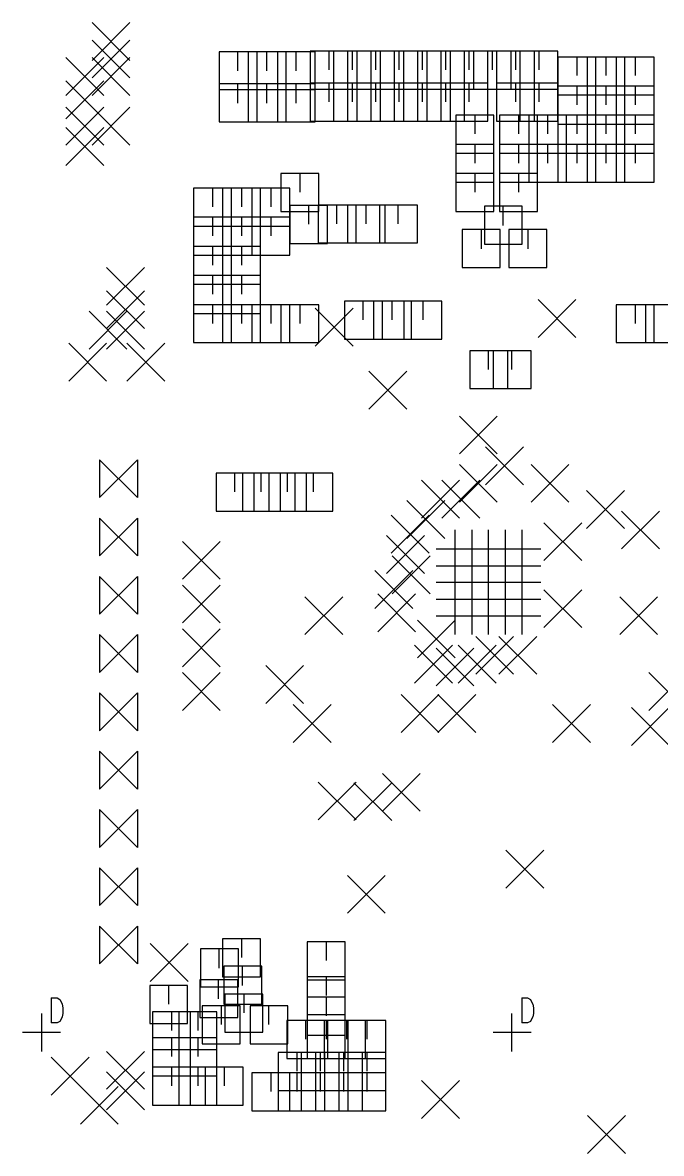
# Model space of a CAD drawing. Extents: x 11.9 to 28.1, y 10.8 to 21.2.
# Drawn here: x 16.866 to 17.961, y 17.508 to 19.448 of the extents above; entities that cross this region are included whole.
import ezdxf

# ---------------------------------------------------------------- set-up
doc = ezdxf.new("R2010")
doc.units = 0
doc.header["$MEASUREMENT"] = 0
doc.layers.add('LAYNR1', color=2, linetype='Continuous')

msp = doc.modelspace()

# ---------------------------------------------------------------- linework, layer by layer
at = {"layer": 'LAYNR1', "color": 7}
for points in [[(16.985, 19.383), (17.05, 19.448)], [(16.985, 19.448), (17.05, 19.383)], [(16.985, 19.353), (17.05, 19.418)], [(16.985, 19.418), (17.05, 19.353)], [(16.94, 19.323), (17.005, 19.388)], [(16.94, 19.388), (17.005, 19.323)], [(16.985, 19.323), (17.05, 19.388)], [(16.985, 19.388), (17.05, 19.323)], [(17.268, 19.398), (17.203, 19.398)], [(17.203, 19.398), (17.203, 19.333)], [(17.235, 19.365), (17.235, 19.398)], [(17.318, 19.398), (17.253, 19.398)], [(17.253, 19.398), (17.253, 19.333)], [(17.268, 19.333), (17.268, 19.398)], [(17.285, 19.365), (17.285, 19.398)], [(17.368, 19.398), (17.303, 19.398)], [(17.303, 19.398), (17.303, 19.333)], [(17.318, 19.333), (17.318, 19.398)], [(17.335, 19.365), (17.335, 19.398)], [(17.424, 19.399), (17.359, 19.399)], [(17.359, 19.399), (17.359, 19.334)], [(17.368, 19.333), (17.368, 19.398)], [(17.392, 19.367), (17.392, 19.399)], [(17.464, 19.399), (17.399, 19.399)], [(17.399, 19.399), (17.399, 19.334)], [(17.424, 19.334), (17.424, 19.399)], [(17.432, 19.367), (17.432, 19.399)], [(17.504, 19.399), (17.439, 19.399)], [(17.439, 19.399), (17.439, 19.334)], [(17.464, 19.334), (17.464, 19.399)], [(17.472, 19.367), (17.472, 19.399)], [(17.544, 19.399), (17.479, 19.399)], [(17.479, 19.399), (17.479, 19.334)], [(17.504, 19.334), (17.504, 19.399)], [(17.512, 19.367), (17.512, 19.399)], [(17.584, 19.399), (17.519, 19.399)], [(17.519, 19.399), (17.519, 19.334)], [(17.544, 19.334), (17.544, 19.399)], [(17.552, 19.367), (17.552, 19.399)], [(17.624, 19.399), (17.559, 19.399)], [(17.559, 19.399), (17.559, 19.334)], [(17.584, 19.334), (17.584, 19.399)], [(17.592, 19.367), (17.592, 19.399)], [(17.664, 19.399), (17.599, 19.399)], [(17.599, 19.399), (17.599, 19.334)], [(17.624, 19.334), (17.624, 19.399)], [(17.632, 19.367), (17.632, 19.399)], [(17.704, 19.399), (17.639, 19.399)], [(17.639, 19.399), (17.639, 19.334)], [(17.664, 19.334), (17.664, 19.399)], [(17.672, 19.367), (17.672, 19.399)], [(17.744, 19.399), (17.679, 19.399)], [(17.679, 19.399), (17.679, 19.334)], [(17.704, 19.334), (17.704, 19.399)], [(17.712, 19.367), (17.712, 19.399)], [(17.784, 19.399), (17.719, 19.399)], [(17.719, 19.399), (17.719, 19.334)], [(17.744, 19.334), (17.744, 19.399)], [(17.752, 19.367), (17.752, 19.399)], [(17.784, 19.334), (17.784, 19.399)], [(17.849, 19.389), (17.784, 19.389)], [(17.784, 19.389), (17.784, 19.324)], [(17.817, 19.357), (17.817, 19.389)], [(17.899, 19.389), (17.834, 19.389)], [(17.834, 19.389), (17.834, 19.324)], [(17.849, 19.324), (17.849, 19.389)], [(17.867, 19.357), (17.867, 19.389)], [(17.949, 19.389), (17.884, 19.389)], [(17.884, 19.389), (17.884, 19.324)], [(17.899, 19.324), (17.899, 19.389)], [(17.917, 19.357), (17.917, 19.389)], [(17.949, 19.324), (17.949, 19.389)], [(16.94, 19.283), (17.005, 19.348)], [(16.94, 19.348), (17.005, 19.283)], [(17.268, 19.343), (17.203, 19.343)], [(17.203, 19.343), (17.203, 19.278)], [(17.235, 19.31), (17.235, 19.343)], [(17.318, 19.343), (17.253, 19.343)], [(17.253, 19.343), (17.253, 19.278)], [(17.268, 19.278), (17.268, 19.343)], [(17.285, 19.31), (17.285, 19.343)], [(17.368, 19.343), (17.303, 19.343)], [(17.303, 19.343), (17.303, 19.278)], [(17.318, 19.278), (17.318, 19.343)], [(17.335, 19.31), (17.335, 19.343)], [(17.424, 19.344), (17.359, 19.344)], [(17.359, 19.344), (17.359, 19.279)], [(17.368, 19.278), (17.368, 19.343)], [(17.392, 19.312), (17.392, 19.344)], [(17.464, 19.344), (17.399, 19.344)], [(17.399, 19.344), (17.399, 19.279)], [(17.424, 19.279), (17.424, 19.344)], [(17.432, 19.312), (17.432, 19.344)], [(17.504, 19.344), (17.439, 19.344)], [(17.439, 19.344), (17.439, 19.279)], [(17.464, 19.279), (17.464, 19.344)], [(17.472, 19.312), (17.472, 19.344)], [(17.544, 19.344), (17.479, 19.344)], [(17.479, 19.344), (17.479, 19.279)], [(17.504, 19.279), (17.504, 19.344)], [(17.512, 19.312), (17.512, 19.344)], [(17.584, 19.344), (17.519, 19.344)], [(17.519, 19.344), (17.519, 19.279)], [(17.544, 19.279), (17.544, 19.344)], [(17.552, 19.312), (17.552, 19.344)], [(17.624, 19.344), (17.559, 19.344)], [(17.559, 19.344), (17.559, 19.279)], [(17.584, 19.279), (17.584, 19.344)], [(17.592, 19.312), (17.592, 19.344)], [(17.664, 19.344), (17.599, 19.344)], [(17.599, 19.344), (17.599, 19.279)], [(17.624, 19.279), (17.624, 19.344)], [(17.632, 19.312), (17.632, 19.344)], [(17.664, 19.279), (17.664, 19.344)], [(17.744, 19.344), (17.679, 19.344)], [(17.679, 19.344), (17.679, 19.279)], [(17.712, 19.312), (17.712, 19.344)], [(17.784, 19.344), (17.719, 19.344)], [(17.719, 19.344), (17.719, 19.279)], [(17.744, 19.279), (17.744, 19.344)], [(17.752, 19.312), (17.752, 19.344)], [(17.784, 19.279), (17.784, 19.344)], [(17.203, 19.333), (17.268, 19.333)], [(17.253, 19.333), (17.318, 19.333)], [(17.303, 19.333), (17.368, 19.333)], [(17.359, 19.334), (17.424, 19.334)], [(17.399, 19.334), (17.464, 19.334)], [(17.439, 19.334), (17.504, 19.334)], [(17.479, 19.334), (17.544, 19.334)], [(17.519, 19.334), (17.584, 19.334)], [(17.559, 19.334), (17.624, 19.334)], [(17.599, 19.334), (17.664, 19.334)], [(17.639, 19.334), (17.704, 19.334)], [(17.679, 19.334), (17.744, 19.334)], [(17.719, 19.334), (17.784, 19.334)], [(17.849, 19.339), (17.784, 19.339)], [(17.784, 19.339), (17.784, 19.274)], [(17.784, 19.324), (17.849, 19.324)], [(17.817, 19.307), (17.817, 19.339)], [(17.899, 19.339), (17.834, 19.339)], [(17.834, 19.339), (17.834, 19.274)], [(17.834, 19.324), (17.899, 19.324)], [(17.849, 19.274), (17.849, 19.339)], [(17.867, 19.307), (17.867, 19.339)], [(17.949, 19.339), (17.884, 19.339)], [(17.884, 19.339), (17.884, 19.274)], [(17.884, 19.324), (17.949, 19.324)], [(17.899, 19.274), (17.899, 19.339)], [(17.917, 19.307), (17.917, 19.339)], [(17.949, 19.274), (17.949, 19.339)], [(16.94, 19.238), (17.005, 19.303)], [(16.94, 19.303), (17.005, 19.238)], [(16.985, 19.238), (17.05, 19.303)], [(16.985, 19.303), (17.05, 19.238)], [(17.674, 19.289), (17.609, 19.289)], [(17.609, 19.289), (17.609, 19.224)], [(17.642, 19.257), (17.642, 19.289)], [(17.674, 19.224), (17.674, 19.289)], [(17.749, 19.289), (17.684, 19.289)], [(17.684, 19.289), (17.684, 19.224)], [(17.717, 19.257), (17.717, 19.289)], [(17.799, 19.289), (17.734, 19.289)], [(17.734, 19.289), (17.734, 19.224)], [(17.749, 19.224), (17.749, 19.289)], [(17.767, 19.257), (17.767, 19.289)], [(17.849, 19.289), (17.784, 19.289)], [(17.784, 19.289), (17.784, 19.224)], [(17.799, 19.224), (17.799, 19.289)], [(17.817, 19.257), (17.817, 19.289)], [(17.899, 19.289), (17.834, 19.289)], [(17.834, 19.289), (17.834, 19.224)], [(17.849, 19.224), (17.849, 19.289)], [(17.867, 19.257), (17.867, 19.289)], [(17.949, 19.289), (17.884, 19.289)], [(17.884, 19.289), (17.884, 19.224)], [(17.899, 19.224), (17.899, 19.289)], [(17.917, 19.257), (17.917, 19.289)], [(17.949, 19.224), (17.949, 19.289)], [(16.94, 19.203), (17.005, 19.268)], [(16.94, 19.268), (17.005, 19.203)], [(17.203, 19.278), (17.268, 19.278)], [(17.253, 19.278), (17.318, 19.278)], [(17.303, 19.278), (17.368, 19.278)], [(17.359, 19.279), (17.424, 19.279)], [(17.399, 19.279), (17.464, 19.279)], [(17.439, 19.279), (17.504, 19.279)], [(17.479, 19.279), (17.544, 19.279)], [(17.519, 19.279), (17.584, 19.279)], [(17.559, 19.279), (17.624, 19.279)], [(17.599, 19.279), (17.664, 19.279)], [(17.679, 19.279), (17.744, 19.279)], [(17.719, 19.279), (17.784, 19.279)], [(17.784, 19.274), (17.849, 19.274)], [(17.834, 19.274), (17.899, 19.274)], [(17.884, 19.274), (17.949, 19.274)], [(17.674, 19.239), (17.609, 19.239)], [(17.609, 19.239), (17.609, 19.174)], [(17.642, 19.207), (17.642, 19.239)], [(17.674, 19.174), (17.674, 19.239)], [(17.749, 19.239), (17.684, 19.239)], [(17.684, 19.239), (17.684, 19.174)], [(17.717, 19.207), (17.717, 19.239)], [(17.799, 19.239), (17.734, 19.239)], [(17.734, 19.239), (17.734, 19.174)], [(17.749, 19.174), (17.749, 19.239)], [(17.767, 19.207), (17.767, 19.239)], [(17.849, 19.239), (17.784, 19.239)], [(17.784, 19.239), (17.784, 19.174)], [(17.799, 19.174), (17.799, 19.239)], [(17.817, 19.207), (17.817, 19.239)], [(17.899, 19.239), (17.834, 19.239)], [(17.834, 19.239), (17.834, 19.174)], [(17.849, 19.174), (17.849, 19.239)], [(17.867, 19.207), (17.867, 19.239)], [(17.949, 19.239), (17.884, 19.239)], [(17.884, 19.239), (17.884, 19.174)], [(17.899, 19.174), (17.899, 19.239)], [(17.917, 19.207), (17.917, 19.239)], [(17.949, 19.174), (17.949, 19.239)], [(17.609, 19.224), (17.674, 19.224)], [(17.684, 19.224), (17.749, 19.224)], [(17.734, 19.224), (17.799, 19.224)], [(17.784, 19.224), (17.849, 19.224)], [(17.834, 19.224), (17.899, 19.224)], [(17.884, 19.224), (17.949, 19.224)], [(17.374, 19.189), (17.309, 19.189)], [(17.309, 19.189), (17.309, 19.124)], [(17.342, 19.157), (17.342, 19.189)], [(17.374, 19.124), (17.374, 19.189)], [(17.674, 19.189), (17.609, 19.189)], [(17.609, 19.189), (17.609, 19.124)], [(17.642, 19.157), (17.642, 19.189)], [(17.674, 19.124), (17.674, 19.189)], [(17.749, 19.189), (17.684, 19.189)], [(17.684, 19.189), (17.684, 19.124)], [(17.717, 19.157), (17.717, 19.189)], [(17.749, 19.124), (17.749, 19.189)], [(17.609, 19.174), (17.674, 19.174)], [(17.684, 19.174), (17.749, 19.174)], [(17.734, 19.174), (17.799, 19.174)], [(17.784, 19.174), (17.849, 19.174)], [(17.834, 19.174), (17.899, 19.174)], [(17.884, 19.174), (17.949, 19.174)], [(17.224, 19.164), (17.159, 19.164)], [(17.159, 19.164), (17.159, 19.099)], [(17.192, 19.132), (17.192, 19.164)], [(17.274, 19.164), (17.209, 19.164)], [(17.209, 19.164), (17.209, 19.099)], [(17.224, 19.099), (17.224, 19.164)], [(17.242, 19.132), (17.242, 19.164)], [(17.324, 19.164), (17.259, 19.164)], [(17.259, 19.164), (17.259, 19.099)], [(17.274, 19.099), (17.274, 19.164)], [(17.292, 19.132), (17.292, 19.164)], [(17.324, 19.099), (17.324, 19.164)], [(17.389, 19.134), (17.324, 19.134)], [(17.324, 19.134), (17.324, 19.069)], [(17.357, 19.102), (17.357, 19.134)], [(17.438, 19.135), (17.373, 19.135)], [(17.373, 19.135), (17.373, 19.07)], [(17.389, 19.069), (17.389, 19.134)], [(17.405, 19.103), (17.405, 19.135)], [(17.488, 19.135), (17.423, 19.135)], [(17.423, 19.135), (17.423, 19.07)], [(17.438, 19.07), (17.438, 19.135)], [(17.455, 19.103), (17.455, 19.135)], [(17.543, 19.135), (17.478, 19.135)], [(17.478, 19.135), (17.478, 19.07)], [(17.488, 19.07), (17.488, 19.135)], [(17.51, 19.103), (17.51, 19.135)], [(17.543, 19.07), (17.543, 19.135)], [(17.723, 19.133), (17.658, 19.133)], [(17.658, 19.133), (17.658, 19.068)], [(17.69, 19.1), (17.69, 19.133)], [(17.723, 19.068), (17.723, 19.133)], [(17.224, 19.114), (17.159, 19.114)], [(17.159, 19.114), (17.159, 19.049)], [(17.192, 19.082), (17.192, 19.114)], [(17.274, 19.114), (17.209, 19.114)], [(17.209, 19.114), (17.209, 19.049)], [(17.224, 19.049), (17.224, 19.114)], [(17.242, 19.082), (17.242, 19.114)], [(17.324, 19.114), (17.259, 19.114)], [(17.259, 19.114), (17.259, 19.049)], [(17.274, 19.049), (17.274, 19.114)], [(17.292, 19.082), (17.292, 19.114)], [(17.309, 19.124), (17.374, 19.124)], [(17.324, 19.049), (17.324, 19.114)], [(17.609, 19.124), (17.674, 19.124)], [(17.684, 19.124), (17.749, 19.124)], [(17.159, 19.099), (17.224, 19.099)], [(17.209, 19.099), (17.274, 19.099)], [(17.259, 19.099), (17.324, 19.099)], [(17.685, 19.093), (17.62, 19.093)], [(17.62, 19.093), (17.62, 19.028)], [(17.653, 19.06), (17.653, 19.093)], [(17.685, 19.028), (17.685, 19.093)], [(17.765, 19.093), (17.7, 19.093)], [(17.7, 19.093), (17.7, 19.028)], [(17.733, 19.06), (17.733, 19.093)], [(17.765, 19.028), (17.765, 19.093)], [(17.224, 19.064), (17.159, 19.064)], [(17.159, 19.064), (17.159, 18.999)], [(17.192, 19.032), (17.192, 19.064)], [(17.274, 19.064), (17.209, 19.064)], [(17.209, 19.064), (17.209, 18.999)], [(17.224, 18.999), (17.224, 19.064)], [(17.242, 19.032), (17.242, 19.064)], [(17.274, 18.999), (17.274, 19.064)], [(17.324, 19.069), (17.389, 19.069)], [(17.373, 19.07), (17.438, 19.07)], [(17.423, 19.07), (17.488, 19.07)], [(17.478, 19.07), (17.543, 19.07)], [(17.658, 19.068), (17.723, 19.068)], [(17.159, 19.049), (17.224, 19.049)], [(17.209, 19.049), (17.274, 19.049)], [(17.259, 19.049), (17.324, 19.049)], [(17.01, 18.963), (17.075, 19.028)], [(17.01, 19.028), (17.075, 18.963)], [(17.224, 19.014), (17.159, 19.014)], [(17.159, 19.014), (17.159, 18.949)], [(17.192, 18.982), (17.192, 19.014)], [(17.274, 19.014), (17.209, 19.014)], [(17.209, 19.014), (17.209, 18.949)], [(17.224, 18.949), (17.224, 19.014)], [(17.242, 18.982), (17.242, 19.014)], [(17.274, 18.949), (17.274, 19.014)], [(17.62, 19.028), (17.685, 19.028)], [(17.7, 19.028), (17.765, 19.028)], [(17.159, 18.999), (17.224, 18.999)], [(17.209, 18.999), (17.274, 18.999)], [(17.01, 18.923), (17.075, 18.988)], [(17.01, 18.988), (17.075, 18.923)], [(17.224, 18.964), (17.159, 18.964)], [(17.159, 18.964), (17.159, 18.899)], [(17.192, 18.932), (17.192, 18.964)], [(17.274, 18.964), (17.209, 18.964)], [(17.209, 18.964), (17.209, 18.899)], [(17.224, 18.899), (17.224, 18.964)], [(17.242, 18.932), (17.242, 18.964)], [(17.324, 18.964), (17.259, 18.964)], [(17.259, 18.964), (17.259, 18.899)], [(17.274, 18.899), (17.274, 18.964)], [(17.292, 18.932), (17.292, 18.964)], [(17.374, 18.964), (17.309, 18.964)], [(17.309, 18.964), (17.309, 18.899)], [(17.324, 18.899), (17.324, 18.964)], [(17.342, 18.932), (17.342, 18.964)], [(17.368, 18.893), (17.433, 18.958)], [(17.368, 18.958), (17.433, 18.893)], [(17.374, 18.899), (17.374, 18.964)], [(17.483, 18.97), (17.418, 18.97)], [(17.418, 18.97), (17.418, 18.905)], [(17.45, 18.938), (17.45, 18.97)], [(17.533, 18.97), (17.468, 18.97)], [(17.468, 18.97), (17.468, 18.905)], [(17.483, 18.905), (17.483, 18.97)], [(17.5, 18.938), (17.5, 18.97)], [(17.585, 18.97), (17.52, 18.97)], [(17.52, 18.97), (17.52, 18.905)], [(17.533, 18.905), (17.533, 18.97)], [(17.553, 18.938), (17.553, 18.97)], [(17.585, 18.905), (17.585, 18.97)], [(17.75, 18.908), (17.815, 18.973)], [(17.75, 18.973), (17.815, 18.908)], [(17.949, 18.964), (17.884, 18.964)], [(17.884, 18.964), (17.884, 18.899)], [(17.917, 18.932), (17.917, 18.964)], [(17.999, 18.964), (17.934, 18.964)], [(17.934, 18.964), (17.934, 18.899)], [(17.949, 18.899), (17.949, 18.964)], [(16.98, 18.888), (17.045, 18.953)], [(16.98, 18.953), (17.045, 18.888)], [(17.01, 18.888), (17.075, 18.953)], [(17.01, 18.953), (17.075, 18.888)], [(17.159, 18.949), (17.224, 18.949)], [(17.209, 18.949), (17.274, 18.949)], [(16.945, 18.833), (17.01, 18.898)], [(16.945, 18.898), (17.01, 18.833)], [(17.045, 18.833), (17.11, 18.898)], [(17.045, 18.898), (17.11, 18.833)], [(17.159, 18.899), (17.224, 18.899)], [(17.209, 18.899), (17.274, 18.899)], [(17.259, 18.899), (17.324, 18.899)], [(17.309, 18.899), (17.374, 18.899)], [(17.418, 18.905), (17.483, 18.905)], [(17.468, 18.905), (17.533, 18.905)], [(17.52, 18.905), (17.585, 18.905)], [(17.884, 18.899), (17.949, 18.899)], [(17.934, 18.899), (17.999, 18.899)], [(17.698, 18.885), (17.633, 18.885)], [(17.633, 18.885), (17.633, 18.82)], [(17.665, 18.853), (17.665, 18.885)], [(17.738, 18.885), (17.673, 18.885)], [(17.673, 18.885), (17.673, 18.82)], [(17.698, 18.82), (17.698, 18.885)], [(17.705, 18.853), (17.705, 18.885)], [(17.738, 18.82), (17.738, 18.885)], [(17.46, 18.785), (17.525, 18.85)], [(17.46, 18.85), (17.525, 18.785)], [(17.633, 18.82), (17.698, 18.82)], [(17.673, 18.82), (17.738, 18.82)], [(17.615, 18.708), (17.68, 18.773)], [(17.615, 18.773), (17.68, 18.708)], [(17.66, 18.655), (17.725, 18.72)], [(17.66, 18.72), (17.725, 18.655)], [(16.998, 18.633), (17.063, 18.698)], [(17.063, 18.633), (16.998, 18.698)], [(16.998, 18.698), (16.998, 18.633)], [(17.063, 18.698), (17.063, 18.633)], [(17.615, 18.625), (17.68, 18.69)], [(17.615, 18.69), (17.68, 18.625)], [(17.738, 18.625), (17.803, 18.69)], [(17.738, 18.69), (17.803, 18.625)], [(17.263, 18.675), (17.198, 18.675)], [(17.198, 18.675), (17.198, 18.61)], [(17.23, 18.643), (17.23, 18.675)], [(17.308, 18.675), (17.243, 18.675)], [(17.243, 18.675), (17.243, 18.61)], [(17.263, 18.61), (17.263, 18.675)], [(17.275, 18.643), (17.275, 18.675)], [(17.353, 18.675), (17.288, 18.675)], [(17.288, 18.675), (17.288, 18.61)], [(17.308, 18.61), (17.308, 18.675)], [(17.32, 18.643), (17.32, 18.675)], [(17.398, 18.675), (17.333, 18.675)], [(17.333, 18.675), (17.333, 18.61)], [(17.353, 18.61), (17.353, 18.675)], [(17.365, 18.643), (17.365, 18.675)], [(17.398, 18.61), (17.398, 18.675)], [(17.55, 18.598), (17.615, 18.663)], [(17.55, 18.663), (17.615, 18.598)], [(17.585, 18.598), (17.65, 18.663)], [(17.585, 18.663), (17.65, 18.598)], [(17.833, 18.58), (17.898, 18.645)], [(17.833, 18.645), (17.898, 18.58)], [(17.525, 18.563), (17.59, 18.628)], [(17.525, 18.628), (17.59, 18.563)], [(17.198, 18.61), (17.263, 18.61)], [(17.243, 18.61), (17.308, 18.61)], [(17.288, 18.61), (17.353, 18.61)], [(17.333, 18.61), (17.398, 18.61)], [(17.893, 18.545), (17.958, 18.61)], [(17.893, 18.61), (17.958, 18.545)], [(16.998, 18.533), (17.063, 18.598)], [(17.063, 18.533), (16.998, 18.598)], [(16.998, 18.598), (16.998, 18.533)], [(17.063, 18.598), (17.063, 18.533)], [(17.498, 18.538), (17.563, 18.603)], [(17.498, 18.603), (17.563, 18.538)], [(17.76, 18.525), (17.825, 18.59)], [(17.76, 18.59), (17.825, 18.525)], [(17.49, 18.503), (17.555, 18.568)], [(17.49, 18.568), (17.555, 18.503)], [(17.608, 18.513), (17.608, 18.578)], [(17.637, 18.513), (17.637, 18.578)], [(17.665, 18.513), (17.665, 18.578)], [(17.694, 18.513), (17.694, 18.578)], [(17.723, 18.513), (17.723, 18.578)], [(17.14, 18.493), (17.205, 18.558)], [(17.14, 18.558), (17.205, 18.493)], [(17.608, 18.484), (17.608, 18.549)], [(17.637, 18.484), (17.637, 18.549)], [(17.665, 18.484), (17.665, 18.549)], [(17.694, 18.484), (17.694, 18.549)], [(17.723, 18.484), (17.723, 18.549)], [(17.5, 18.468), (17.565, 18.533)], [(17.5, 18.533), (17.565, 18.468)], [(17.575, 18.545), (17.64, 18.545)], [(17.604, 18.545), (17.669, 18.545)], [(17.633, 18.545), (17.698, 18.545)], [(17.662, 18.545), (17.727, 18.545)], [(17.69, 18.545), (17.755, 18.545)], [(17.47, 18.443), (17.535, 18.508)], [(17.47, 18.508), (17.535, 18.443)], [(17.575, 18.516), (17.64, 18.516)], [(17.604, 18.516), (17.669, 18.516)], [(17.608, 18.455), (17.608, 18.52)], [(17.633, 18.516), (17.698, 18.516)], [(17.637, 18.455), (17.637, 18.52)], [(17.662, 18.516), (17.727, 18.516)], [(17.665, 18.455), (17.665, 18.52)], [(17.69, 18.516), (17.755, 18.516)], [(17.694, 18.455), (17.694, 18.52)], [(17.723, 18.455), (17.723, 18.52)], [(16.998, 18.433), (17.063, 18.498)], [(17.063, 18.433), (16.998, 18.498)], [(16.998, 18.498), (16.998, 18.433)], [(17.063, 18.498), (17.063, 18.433)], [(17.608, 18.426), (17.608, 18.491)], [(17.637, 18.426), (17.637, 18.491)], [(17.665, 18.426), (17.665, 18.491)], [(17.694, 18.426), (17.694, 18.491)], [(17.723, 18.426), (17.723, 18.491)], [(17.14, 18.418), (17.205, 18.483)], [(17.14, 18.483), (17.205, 18.418)], [(17.575, 18.488), (17.64, 18.488)], [(17.604, 18.488), (17.669, 18.488)], [(17.633, 18.488), (17.698, 18.488)], [(17.662, 18.488), (17.727, 18.488)], [(17.69, 18.488), (17.755, 18.488)], [(17.76, 18.41), (17.825, 18.475)], [(17.76, 18.475), (17.825, 18.41)], [(17.35, 18.398), (17.415, 18.463)], [(17.35, 18.463), (17.415, 18.398)], [(17.475, 18.403), (17.54, 18.468)], [(17.475, 18.468), (17.54, 18.403)], [(17.575, 18.459), (17.64, 18.459)], [(17.604, 18.459), (17.669, 18.459)], [(17.608, 18.398), (17.608, 18.463)], [(17.633, 18.459), (17.698, 18.459)], [(17.637, 18.398), (17.637, 18.463)], [(17.662, 18.459), (17.727, 18.459)], [(17.665, 18.398), (17.665, 18.463)], [(17.69, 18.459), (17.755, 18.459)], [(17.694, 18.398), (17.694, 18.463)], [(17.723, 18.398), (17.723, 18.463)], [(17.89, 18.398), (17.955, 18.463)], [(17.89, 18.463), (17.955, 18.398)], [(17.543, 18.358), (17.608, 18.423)], [(17.543, 18.423), (17.608, 18.358)], [(17.575, 18.43), (17.64, 18.43)], [(17.604, 18.43), (17.669, 18.43)], [(17.633, 18.43), (17.698, 18.43)], [(17.662, 18.43), (17.727, 18.43)], [(17.69, 18.43), (17.755, 18.43)], [(16.998, 18.333), (17.063, 18.398)], [(17.063, 18.333), (16.998, 18.398)], [(16.998, 18.398), (16.998, 18.333)], [(17.063, 18.398), (17.063, 18.333)], [(17.14, 18.343), (17.205, 18.408)], [(17.14, 18.408), (17.205, 18.343)], [(17.643, 18.33), (17.708, 18.395)], [(17.643, 18.395), (17.708, 18.33)], [(17.683, 18.33), (17.748, 18.395)], [(17.683, 18.395), (17.748, 18.33)], [(17.538, 18.315), (17.603, 18.38)], [(17.538, 18.38), (17.603, 18.315)], [(17.575, 18.31), (17.64, 18.375)], [(17.575, 18.375), (17.64, 18.31)], [(17.613, 18.315), (17.678, 18.38)], [(17.613, 18.38), (17.678, 18.315)], [(17.283, 18.28), (17.348, 18.345)], [(17.283, 18.345), (17.348, 18.28)], [(17.14, 18.268), (17.205, 18.333)], [(17.14, 18.333), (17.205, 18.268)], [(17.94, 18.268), (18.005, 18.333)], [(17.94, 18.333), (18.005, 18.268)], [(16.998, 18.233), (17.063, 18.298)], [(17.063, 18.233), (16.998, 18.298)], [(16.998, 18.298), (16.998, 18.233)], [(17.063, 18.298), (17.063, 18.233)], [(17.515, 18.23), (17.58, 18.295)], [(17.515, 18.295), (17.58, 18.23)], [(17.578, 18.23), (17.643, 18.295)], [(17.578, 18.295), (17.643, 18.23)], [(17.33, 18.213), (17.395, 18.278)], [(17.33, 18.278), (17.395, 18.213)], [(17.775, 18.213), (17.84, 18.278)], [(17.775, 18.278), (17.84, 18.213)], [(17.91, 18.208), (17.975, 18.273)], [(17.91, 18.273), (17.975, 18.208)], [(16.998, 18.133), (17.063, 18.198)], [(17.063, 18.133), (16.998, 18.198)], [(16.998, 18.198), (16.998, 18.133)], [(17.063, 18.198), (17.063, 18.133)], [(17.483, 18.095), (17.548, 18.16)], [(17.483, 18.16), (17.548, 18.095)], [(17.373, 18.08), (17.438, 18.145)], [(17.373, 18.145), (17.438, 18.08)], [(17.434, 18.079), (17.499, 18.144)], [(17.434, 18.144), (17.499, 18.079)], [(16.998, 18.033), (17.063, 18.098)], [(17.063, 18.033), (16.998, 18.098)], [(16.998, 18.098), (16.998, 18.033)], [(17.063, 18.098), (17.063, 18.033)], [(17.695, 17.963), (17.76, 18.028)], [(17.695, 18.028), (17.76, 17.963)], [(16.998, 17.933), (17.063, 17.998)], [(17.063, 17.933), (16.998, 17.998)], [(16.998, 17.998), (16.998, 17.933)], [(17.063, 17.998), (17.063, 17.933)], [(17.423, 17.92), (17.488, 17.985)], [(17.423, 17.985), (17.488, 17.92)], [(16.998, 17.833), (17.063, 17.898)], [(17.063, 17.833), (16.998, 17.898)], [(16.998, 17.898), (16.998, 17.833)], [(17.063, 17.898), (17.063, 17.833)], [(17.085, 17.803), (17.15, 17.868)], [(17.085, 17.868), (17.15, 17.803)], [(17.274, 17.876), (17.209, 17.876)], [(17.209, 17.876), (17.209, 17.811)], [(17.242, 17.844), (17.242, 17.876)], [(17.274, 17.811), (17.274, 17.876)], [(17.419, 17.871), (17.354, 17.871)], [(17.354, 17.871), (17.354, 17.806)], [(17.387, 17.839), (17.387, 17.871)], [(17.419, 17.806), (17.419, 17.871)], [(17.236, 17.859), (17.171, 17.859)], [(17.171, 17.859), (17.171, 17.794)], [(17.203, 17.826), (17.203, 17.859)], [(17.236, 17.794), (17.236, 17.859)], [(17.276, 17.829), (17.211, 17.829)], [(17.211, 17.829), (17.211, 17.764)], [(17.243, 17.796), (17.243, 17.829)], [(17.276, 17.764), (17.276, 17.829)], [(17.209, 17.811), (17.274, 17.811)], [(17.419, 17.811), (17.354, 17.811)], [(17.354, 17.811), (17.354, 17.746)], [(17.387, 17.779), (17.387, 17.811)], [(17.419, 17.746), (17.419, 17.811)], [(17.149, 17.796), (17.084, 17.796)], [(17.084, 17.796), (17.084, 17.731)], [(17.117, 17.764), (17.117, 17.796)], [(17.149, 17.731), (17.149, 17.796)], [(17.235, 17.806), (17.17, 17.806)], [(17.17, 17.806), (17.17, 17.741)], [(17.171, 17.794), (17.236, 17.794)], [(17.202, 17.773), (17.202, 17.806)], [(17.235, 17.741), (17.235, 17.806)], [(17.354, 17.806), (17.419, 17.806)], [(16.915, 17.775), (16.915, 17.732)], [(16.915, 17.775), (16.925, 17.775), (16.93, 17.772), (16.932, 17.768), (16.934, 17.764)], [(17.278, 17.781), (17.213, 17.781)], [(17.213, 17.781), (17.213, 17.716)], [(17.246, 17.749), (17.246, 17.781)], [(17.278, 17.716), (17.278, 17.781)], [(17.419, 17.776), (17.354, 17.776)], [(17.354, 17.776), (17.354, 17.711)], [(17.387, 17.744), (17.387, 17.776)], [(17.419, 17.711), (17.419, 17.776)], [(17.722, 17.775), (17.722, 17.732)], [(17.722, 17.775), (17.732, 17.775), (17.737, 17.772), (17.739, 17.768), (17.741, 17.764)], [(16.934, 17.764), (16.935, 17.758), (16.935, 17.748)], [(17.239, 17.761), (17.174, 17.761)], [(17.174, 17.761), (17.174, 17.696)], [(17.207, 17.729), (17.207, 17.761)], [(17.211, 17.764), (17.276, 17.764)], [(17.239, 17.696), (17.239, 17.761)], [(17.321, 17.761), (17.256, 17.761)], [(17.256, 17.761), (17.256, 17.696)], [(17.288, 17.729), (17.288, 17.761)], [(17.321, 17.696), (17.321, 17.761)], [(17.741, 17.764), (17.742, 17.758), (17.742, 17.748)], [(16.899, 17.683), (16.899, 17.748)], [(16.925, 17.732), (16.915, 17.732)], [(16.935, 17.748), (16.934, 17.742), (16.932, 17.738), (16.93, 17.734), (16.925, 17.732)], [(17.154, 17.751), (17.089, 17.751)], [(17.089, 17.751), (17.089, 17.686)], [(17.122, 17.719), (17.122, 17.751)], [(17.199, 17.751), (17.134, 17.751)], [(17.134, 17.751), (17.134, 17.686)], [(17.154, 17.686), (17.154, 17.751)], [(17.167, 17.719), (17.167, 17.751)], [(17.17, 17.741), (17.235, 17.741)], [(17.199, 17.686), (17.199, 17.751)], [(17.384, 17.736), (17.319, 17.736)], [(17.319, 17.736), (17.319, 17.671)], [(17.352, 17.704), (17.352, 17.736)], [(17.354, 17.746), (17.419, 17.746)], [(17.419, 17.736), (17.354, 17.736)], [(17.354, 17.736), (17.354, 17.671)], [(17.384, 17.671), (17.384, 17.736)], [(17.387, 17.704), (17.387, 17.736)], [(17.454, 17.736), (17.389, 17.736)], [(17.389, 17.736), (17.389, 17.671)], [(17.419, 17.671), (17.419, 17.736)], [(17.422, 17.704), (17.422, 17.736)], [(17.489, 17.736), (17.424, 17.736)], [(17.424, 17.736), (17.424, 17.671)], [(17.454, 17.671), (17.454, 17.736)], [(17.457, 17.704), (17.457, 17.736)], [(17.489, 17.671), (17.489, 17.736)], [(17.705, 17.683), (17.705, 17.748)], [(17.732, 17.732), (17.722, 17.732)], [(17.742, 17.748), (17.741, 17.742), (17.739, 17.738), (17.737, 17.734), (17.732, 17.732)], [(16.866, 17.716), (16.931, 17.716)], [(17.084, 17.731), (17.149, 17.731)], [(17.213, 17.716), (17.278, 17.716)], [(17.673, 17.716), (17.738, 17.716)], [(17.154, 17.706), (17.089, 17.706)], [(17.089, 17.706), (17.089, 17.641)], [(17.122, 17.674), (17.122, 17.706)], [(17.199, 17.706), (17.134, 17.706)], [(17.134, 17.706), (17.134, 17.641)], [(17.154, 17.641), (17.154, 17.706)], [(17.167, 17.674), (17.167, 17.706)], [(17.174, 17.696), (17.239, 17.696)], [(17.199, 17.641), (17.199, 17.706)], [(17.256, 17.696), (17.321, 17.696)], [(17.354, 17.711), (17.419, 17.711)], [(17.01, 17.618), (17.075, 17.683)], [(17.01, 17.683), (17.075, 17.618)], [(17.089, 17.686), (17.154, 17.686)], [(17.134, 17.686), (17.199, 17.686)], [(17.369, 17.681), (17.304, 17.681)], [(17.304, 17.681), (17.304, 17.616)], [(17.337, 17.649), (17.337, 17.681)], [(17.409, 17.681), (17.344, 17.681)], [(17.344, 17.681), (17.344, 17.616)], [(17.369, 17.616), (17.369, 17.681)], [(17.377, 17.649), (17.377, 17.681)], [(17.449, 17.681), (17.384, 17.681)], [(17.384, 17.681), (17.384, 17.616)], [(17.409, 17.616), (17.409, 17.681)], [(17.417, 17.649), (17.417, 17.681)], [(17.489, 17.681), (17.424, 17.681)], [(17.424, 17.681), (17.424, 17.616)], [(17.449, 17.616), (17.449, 17.681)], [(17.457, 17.649), (17.457, 17.681)], [(17.489, 17.616), (17.489, 17.681)], [(16.915, 17.608), (16.98, 17.673)], [(16.915, 17.673), (16.98, 17.608)], [(17.154, 17.656), (17.089, 17.656)], [(17.089, 17.656), (17.089, 17.591)], [(17.122, 17.624), (17.122, 17.656)], [(17.199, 17.656), (17.134, 17.656)], [(17.134, 17.656), (17.134, 17.591)], [(17.154, 17.591), (17.154, 17.656)], [(17.167, 17.624), (17.167, 17.656)], [(17.244, 17.656), (17.179, 17.656)], [(17.179, 17.656), (17.179, 17.591)], [(17.199, 17.591), (17.199, 17.656)], [(17.212, 17.624), (17.212, 17.656)], [(17.244, 17.591), (17.244, 17.656)], [(17.319, 17.671), (17.384, 17.671)], [(17.354, 17.671), (17.419, 17.671)], [(17.389, 17.671), (17.454, 17.671)], [(17.424, 17.671), (17.489, 17.671)], [(17.01, 17.583), (17.075, 17.648)], [(17.01, 17.648), (17.075, 17.583)], [(17.089, 17.641), (17.154, 17.641)], [(17.134, 17.641), (17.199, 17.641)], [(17.324, 17.646), (17.259, 17.646)], [(17.259, 17.646), (17.259, 17.581)], [(17.292, 17.614), (17.292, 17.646)], [(17.369, 17.646), (17.304, 17.646)], [(17.304, 17.646), (17.304, 17.581)], [(17.324, 17.581), (17.324, 17.646)], [(17.337, 17.614), (17.337, 17.646)], [(17.409, 17.646), (17.344, 17.646)], [(17.344, 17.646), (17.344, 17.581)], [(17.369, 17.581), (17.369, 17.646)], [(17.377, 17.614), (17.377, 17.646)], [(17.449, 17.646), (17.384, 17.646)], [(17.384, 17.646), (17.384, 17.581)], [(17.409, 17.581), (17.409, 17.646)], [(17.417, 17.614), (17.417, 17.646)], [(17.489, 17.646), (17.424, 17.646)], [(17.424, 17.646), (17.424, 17.581)], [(17.449, 17.581), (17.449, 17.646)], [(17.457, 17.614), (17.457, 17.646)], [(17.489, 17.581), (17.489, 17.646)], [(16.965, 17.558), (17.03, 17.623)], [(16.965, 17.623), (17.03, 17.558)], [(17.304, 17.616), (17.369, 17.616)], [(17.344, 17.616), (17.409, 17.616)], [(17.384, 17.616), (17.449, 17.616)], [(17.424, 17.616), (17.489, 17.616)], [(17.55, 17.568), (17.615, 17.633)], [(17.55, 17.633), (17.615, 17.568)], [(17.089, 17.591), (17.154, 17.591)], [(17.134, 17.591), (17.199, 17.591)], [(17.179, 17.591), (17.244, 17.591)], [(17.259, 17.581), (17.324, 17.581)], [(17.304, 17.581), (17.369, 17.581)], [(17.344, 17.581), (17.409, 17.581)], [(17.384, 17.581), (17.449, 17.581)], [(17.424, 17.581), (17.489, 17.581)], [(17.835, 17.508), (17.9, 17.573)], [(17.835, 17.573), (17.9, 17.508)]]:
    msp.add_lwpolyline(points, dxfattribs=at)

doc.saveas('drawing.dxf')
